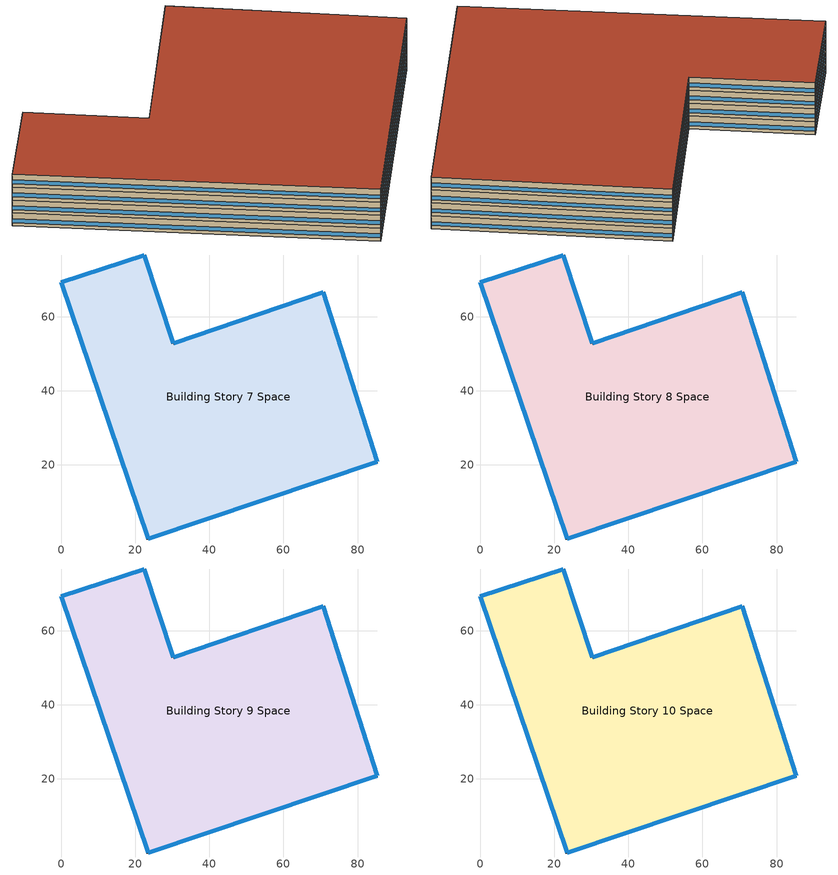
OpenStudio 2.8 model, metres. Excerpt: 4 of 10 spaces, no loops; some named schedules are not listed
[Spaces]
Building Story 7 Space
 floor adiabatic (Typical Interior Floor): 23.47,0 0,69.39 22.4,76.73 30.28,52.85 70.74,66.68 85.29,20.82 z18
 wall outside: 0,69.39 23.47,0 85.29,20.82 70.74,66.68 30.28,52.85 22.4,76.73 0,69.39 z18:21
 window: 70.72,66.67 30.3,52.86 / 22.38,76.72 0.02,69.4 / 85.29,20.85 70.75,66.65 / 30.27,52.87 22.41,76.7 / 0.01,69.36 23.46,0.02 / 23.49,0.01 85.27,20.82 z18.76:19.66
 ceiling adiabatic (Typical Interior Ceiling): 85.29,20.82 70.74,66.68 30.28,52.85 22.4,76.73 0,69.39 23.47,0 z21
Building Story 8 Space
 floor adiabatic (Typical Insulated Carpeted 6in Slab Floor): 23.47,0 0,69.39 22.4,76.73 30.28,52.85 70.74,66.68 85.29,20.82 z21
 wall outside: 0,69.39 23.47,0 85.29,20.82 70.74,66.68 30.28,52.85 22.4,76.73 0,69.39 z21:24
 window: 70.72,66.67 30.3,52.86 / 85.29,20.85 70.75,66.65 / 0.01,69.36 23.46,0.02 / 23.49,0.01 85.27,20.82 / 30.27,52.87 22.41,76.7 / 22.38,76.72 0.02,69.4 z21.76:22.66
 ceiling adiabatic (Typical Interior Ceiling): 85.29,20.82 70.74,66.68 30.28,52.85 22.4,76.73 0,69.39 23.47,0 z24
Building Story 9 Space
 floor adiabatic (Typical Insulated Carpeted 6in Slab Floor): 23.47,0 0,69.39 22.4,76.73 30.28,52.85 70.74,66.68 85.29,20.82 z24
 wall outside: 0,69.39 23.47,0 85.29,20.82 70.74,66.68 30.28,52.85 22.4,76.73 0,69.39 z24:27
 window: 0.01,69.36 23.46,0.02 / 23.49,0.01 85.27,20.82 / 85.29,20.85 70.75,66.65 / 22.38,76.72 0.02,69.4 / 30.27,52.87 22.41,76.7 / 70.72,66.67 30.3,52.86 z24.76:25.66
 ceiling adiabatic (Typical Interior Ceiling): 85.29,20.82 70.74,66.68 30.28,52.85 22.4,76.73 0,69.39 23.47,0 z27
Building Story 10 Space
 floor adiabatic (Typical Insulated Carpeted 6in Slab Floor): 23.47,0 0,69.39 22.4,76.73 30.28,52.85 70.74,66.68 85.29,20.82 z27
 wall outside: 0,69.39 23.47,0 85.29,20.82 70.74,66.68 30.28,52.85 22.4,76.73 0,69.39 z27:30
 window: 22.38,76.72 0.02,69.4 / 85.29,20.85 70.75,66.65 / 0.01,69.36 23.46,0.02 / 30.27,52.87 22.41,76.7 / 70.72,66.67 30.3,52.86 / 23.49,0.01 85.27,20.82 z27.76:28.66
 roof outside: 85.29,20.82 70.74,66.68 30.28,52.85 22.4,76.73 0,69.39 23.47,0 z30
[Site]
Buffalo Niagara Intl Ap_NY_USA: Latitude {deg}=42.8153; Longitude {deg}=-78.8508; Time Zone {hr}=-5; Elevation {m}=215; Terrain=City
[Site:WaterMainsTemperature]
Calculation Method=Correlation; Annual Average Outdoor Air Temperature {C}=8.96667; Maximum Difference In Monthly Average Outdoor Air Temperatures {deltaC}=26.2
[SizingPeriod:DesignDay] Barometric Pressure {Pa}=98769; Sky Clearness=0; Rain Indicator=0; Snow Indicator=0; Day of Month=21; Daylight Saving Time Indicator=0; Humidity Indicating Type=Wetbulb; Dry-Bulb Temperature Range Modifier Type=DefaultMultipliers
Name | Maximum Dry-Bulb Temperature {C} | Daily Dry-Bulb Temperature Range {deltaC} | Humidity Indicating Conditions at Maximum Dry-Bulb | Wind Speed {m/s} | Wind Direction {deg} | Month | Day Type | Solar Model Indicator | ASHRAE Taub | ASHRAE Taud
Buffalo Niagara Intl Ap Ann Htg 99.6% Condns DB | -16.3 | 0 | -16.3 | 5.1 | 270 | 1 | WinterDesignDay | ASHRAEClearSky
Buffalo Niagara Intl Ap Ann Clg .4% Condns DB=>MWB | 30.3 | 9.3 | 21.8 | 5.7 | 240 | 7 | SummerDesignDay | ASHRAETau | 0.462 | 2.001
Buffalo Niagara Intl Ap Ann Clg .4% Condns WB=>MDB | 27.8 | 9.3 | 23.8 | 5.7 | 240 | 7 | SummerDesignDay | ASHRAETau | 0.462 | 2.001
[ClimateZones]
Climate Zone Institution Name 1=ASHRAE; Climate Zone Document Name 1=ANSI/ASHRAE Standard 169; Climate Zone Document Year 1=2006; Climate Zone Value 1=6A
[Site:GroundTemperature:BuildingSurface]
19.69, 19.64, 19.84, 20.08, 20.32, 21.37, 21.66, 21.71, 21.65, 20.55, 20.21, 19.87
[Building]
Hospital 1: Nominal Floor to Floor Height {m}=3; Default Construction Set=Res 90.1-2004 - Outpatient - ASHRAE 169-2013-6A; Standards Number of Stories=10; Standards Number of Above Ground Stories=10; Standards Building Type=Outpatient
[DefaultConstructionSet]
Res 90.1-2004 - Outpatient - ASHRAE 169-2013-6A: Default Exterior Surface Constructions=Default Surface Constructions 1; Default Interior Surface Constructions=Default Surface Constructions 2; Default Ground Contact Surface Constructions=Default Surface Constructions 3; Default Exterior SubSurface Constructions=Default Sub Surface Constructions 1; Default Interior SubSurface Constructions=Default Sub Surface Constructions 2; Interior Partition Construction=Typical Interior Partition
[DefaultSurfaceConstructions]
Name | Floor Construction | Wall Construction | Roof Ceiling Construction
Default Surface Constructions 1 | Typical Insulated Exterior Mass Floor R-11.49 | Typical Insulated Steel Framed Exterior Wall R-11.9 | Typical IEAD Roof R-15.87
Default Surface Constructions 2 | Typical Interior Floor | Typical Interior Wall | Typical Interior Ceiling
Default Surface Constructions 3 | Typical Insulated Carpeted 6in Slab Floor | Typical Insulated Basement Mass Wall
[Construction]
Typical Insulated Exterior Mass Floor R-11.49: Typical Insulation R-8.93, 4 in. Normalweight Concrete Floor, Typical Carpet Pad
Typical Insulated Steel Framed Exterior Wall R-11.9: 25mm Stucco, 5/8 in. Gypsum Board, Typical Insulation R-9.73, 5/8 in. Gypsum Board
Typical IEAD Roof R-15.87: Roof Membrane, Typical Insulation R-14.76, Metal Roof Surface
Typical Interior Floor: 100mm Normalweight concrete floor, CP02 CARPET PAD
Typical Interior Wall: G01 13mm gypsum board, G01 13mm gypsum board
Typical Interior Ceiling: CP02 CARPET PAD, 100mm Normalweight concrete floor
Typical Insulated Carpeted 6in Slab Floor: 6 in. Normalweight Concrete Floor, Typical Carpet Pad
Typical Insulated Basement Mass Wall: 8 in. Concrete Block Basement Wall
U 0.57 SHGC 0.49 Dbl Blue 6mm/6mm Air: BLUE 6MM, AIR 6MM, CLEAR 6MM
Typical Insulated Metal Door R-1.43: F08 Metal surface, Typical Insulation R-0.58
Typical Overhead Door R-2.0: Typical Insulation R-1.15
U 1.17 SHGC 0.49 Simple Glazing Skylight U-1.17 SHGC 0.0: U 1.17 SHGC 0.49 Simple Glazing U-1.17 SHGC 0.0
Typical Interior Window: Clear 3mm
Typical Interior Door; Typical Interior Partition: G05 25mm wood
[Material:NoMass] Roughness=Smooth; Thermal Absorptance=0.9; Solar Absorptance=0.7
Name | Thermal Resistance {m2-K/W} | Visible Absorptance
Typical Insulation R-8.93 | 1.57183 | 0.7
Typical Carpet Pad; CP02 CARPET PAD | 0.21648 | 0.8
Typical Insulation R-9.73 | 1.71283 | 0.7
Typical Insulation R-14.76 | 2.59864 | 0.7
Typical Insulation R-0.58 | 0.101875 | 0.7
Typical Insulation R-1.15 | 0.202527 | 0.7
[Material]
Name | Roughness | Thickness {m} | Conductivity {W/m-K} | Density {kg/m3} | Specific Heat {J/kg-K} | Thermal Absorptance | Solar Absorptance | Visible Absorptance
4 in. Normalweight Concrete Floor | MediumRough | 0.1016 | 2.31 | 2322 | 832 | 0.9 | 0.7 | 0.7
25mm Stucco | Smooth | 0.0254 | 0.72 | 1856 | 840 | 0.9 | 0.7 | 0.7
5/8 in. Gypsum Board | MediumSmooth | 0.0159 | 0.16 | 800 | 1090 | 0.9 | 0.7 | 0.7
Roof Membrane | VeryRough | 0.0095 | 0.16 | 1121.29 | 1460 | 0.9 | 0.7 | 0.7
Metal Roof Surface; F08 Metal surface | Smooth | 0.0008 | 45.28 | 7824 | 500 | 0.9 | 0.7 | 0.7
100mm Normalweight concrete floor | MediumRough | 0.1016 | 2.31045 | 2322 | 832.557 |  | 0 | 0
G01 13mm gypsum board | Smooth | 0.0127 | 0.160031 | 800.001 | 1090.73 | 0.9 | 0.7 | 0.5
6 in. Normalweight Concrete Floor | MediumRough | 0.1524 | 2.31 | 2322 | 832 | 0.9 | 0.7 | 0.7
8 in. Concrete Block Basement Wall | MediumRough | 0.2032 | 1.326 | 1842 | 912 | 0.9 | 0.7 | 0.7
G05 25mm wood | MediumSmooth | 0.0254 | 0.15 | 608 | 1630 | 0.9 | 0.5 | 0.5
[DefaultSubSurfaceConstructions]
Name | Fixed Window Construction | Operable Window Construction | Door Construction | Glass Door Construction | Overhead Door Construction | Skylight Construction | Tubular Daylight Dome Construction | Tubular Daylight Diffuser Construction
Default Sub Surface Constructions 1 | U 0.57 SHGC 0.49 Dbl Blue 6mm/6mm Air | U 0.57 SHGC 0.49 Dbl Blue 6mm/6mm Air | Typical Insulated Metal Door R-1.43 | U 0.57 SHGC 0.49 Dbl Blue 6mm/6mm Air | Typical Overhead Door R-2.0 | U 1.17 SHGC 0.49 Simple Glazing Skylight U-1.17 SHGC 0.0 | Typical Interior Window | Typical Interior Window
Default Sub Surface Constructions 2 | Typical Interior Window | Typical Interior Window | Typical Interior Door
[WindowMaterial:Glazing] Optical Data Type=SpectralAverage; Infrared Transmittance at Normal Incidence=0; Front Side Infrared Hemispherical Emissivity=0.84; Back Side Infrared Hemispherical Emissivity=0.84; Conductivity {W/m-K}=0.9; Dirt Correction Factor for Solar and Visible Transmittance=1; Solar Diffusing=No
Name | Thickness {m} | Solar Transmittance at Normal Incidence | Front Side Solar Reflectance at Normal Incidence | Back Side Solar Reflectance at Normal Incidence | Visible Transmittance at Normal Incidence | Front Side Visible Reflectance at Normal Incidence | Back Side Visible Reflectance at Normal Incidence
BLUE 6MM | 0.006 | 0.48 | 0.05 | 0.05 | 0.57 | 0.06 | 0.06
CLEAR 6MM | 0.006 | 0.775 | 0.071 | 0.071 | 0.881 | 0.08 | 0.08
Clear 3mm | 0.003 | 0.837 | 0.075 | 0.075 | 0.898 | 0.081 | 0.081
[WindowMaterial:Gas]
AIR 6MM: Gas Type=Air; Thickness {m}=0.0063
[WindowMaterial:SimpleGlazingSystem]
U 1.17 SHGC 0.49 Simple Glazing U-1.17 SHGC 0.0: U-Factor {W/m2-K}=6.64357; Solar Heat Gain Coefficient=0.49; Visible Transmittance=0.38
[Lights:Definition] Design Level Calculation Method=Watts/Area; Fraction Radiant=0.7; Fraction Visible=0.2
Name | Watts per Space Floor Area {W/m2}
Outpatient Exam Lights Definition | 16.1459
Outpatient Hall Lights Definition | 10.7639
Outpatient Office Lights Definition | 11.8403
[DesignSpecification:OutdoorAir] Outdoor Air Method=Sum; Outdoor Air Flow per Person {m3/s-person}=0; Outdoor Air Flow Rate {m3/s}=0; Outdoor Air Flow Air Changes per Hour {1/hr}=0
Name | Outdoor Air Flow per Floor Area {m3/s-m2}
Blended OA 5 | 0.00142866
Blended OA 7 | 0.00048278
Blended OA 8; Blended OA 9 | 0.000254
[DefaultScheduleSet]
Story Mid5 Blended Space Type Schedule Set; Story Mid7 Blended Space Type Schedule Set; Story Mid8 Blended Space Type Schedule Set; Story Top Blended Space Type Schedule Set
[People:Definition] Number of People Calculation Method=People/Area; Fraction Radiant=0.3
Name | People per Space Floor Area {person/m2}
Outpatient Exam People Definition | 0.215493
Outpatient Office People Definition | 0.0538196
[ElectricEquipment:Definition] Design Level Calculation Method=Watts/Area; Fraction Radiant=0.5
Name | Watts per Space Floor Area {W/m2}
Outpatient Exam Elec Equip Definition; Outpatient Office Elec Equip Definition | 11.8403
Outpatient Hall Elec Equip Definition | 4.30556
[SpaceInfiltration:DesignFlowRate] Schedule=Always On Discrete; Design Flow Rate Calculation Method=Flow/ExteriorArea; Constant Term Coefficient=0; Temperature Term Coefficient=0; Velocity Term Coefficient=0.224; Velocity Squared Term Coefficient=0
Name | Space or SpaceType | Flow per Exterior Surface Area {m3/s-m2}
Outpatient Exam A  - Story Mid5 Infiltration; Outpatient Exam C  - Story Mid5 Infiltration | Story Mid5 Blended Space Type | 0.000347738
Outpatient Exam A end_a - Story Mid5 Infiltration; Outpatient Exam C end_a - Story Mid5 Infiltration; Outpatient Office A end_b - Story Mid5 Infiltration; Outpatient Office C end_b - Story Mid5 Infiltration | Story Mid5 Blended Space Type | 3.15898e-05
Outpatient Exam B end_a - Story Mid5 Infiltration; Outpatient Office B end_b - Story Mid5 Infiltration | Story Mid5 Blended Space Type | 7.98485e-05
Outpatient Hall A  - Story Mid7 Infiltration; Outpatient Hall C  - Story Mid7 Infiltration | Story Mid7 Blended Space Type | 2.40384e-05
Outpatient Hall A  - Story Mid8 Infiltration; Outpatient Hall C  - Story Mid8 Infiltration | Story Mid8 Blended Space Type | 0.000369588
Outpatient Hall A  - Story Top Infiltration; Outpatient Hall C  - Story Top Infiltration | Story Top Blended Space Type | 7.18878e-05
Outpatient Hall A end_a - Story Mid8 Infiltration; Outpatient Hall A end_b - Story Mid8 Infiltration; Outpatient Hall C end_a - Story Mid8 Infiltration; Outpatient Hall C end_b - Story Mid8 Infiltration | Story Mid8 Blended Space Type | 3.15898e-05
Outpatient Hall A end_a - Story Top Infiltration; Outpatient Hall A end_b - Story Top Infiltration; Outpatient Hall C end_a - Story Top Infiltration; Outpatient Hall C end_b - Story Top Infiltration | Story Top Blended Space Type | 6.14447e-06
Outpatient Hall A end_b - Story Mid7 Infiltration; Outpatient Hall C end_b - Story Mid7 Infiltration; Outpatient Office A end_a - Story Mid7 Infiltration; Outpatient Office C end_a - Story Mid7 Infiltration | Story Mid7 Blended Space Type | 3.15898e-05
Outpatient Hall B end_a - Story Mid8 Infiltration; Outpatient Hall B end_b - Story Mid8 Infiltration | Story Mid8 Blended Space Type | 7.98485e-05
Outpatient Hall B end_a - Story Top Infiltration; Outpatient Hall B end_b - Story Top Infiltration | Story Top Blended Space Type | 1.55312e-05
Outpatient Hall B end_b - Story Mid7 Infiltration; Outpatient Office B end_a - Story Mid7 Infiltration | Story Mid7 Blended Space Type | 7.98485e-05
Outpatient Office A  - Story Mid5 Infiltration; Outpatient Office C  - Story Mid5 Infiltration | Story Mid5 Blended Space Type | 2.18497e-05
Outpatient Office A  - Story Mid7 Infiltration; Outpatient Office C  - Story Mid7 Infiltration | Story Mid7 Blended Space Type | 0.00034555
[ElectricEquipment] Schedule=OutPatientHealthCare BLDG_EQUIP_SCH_BASE
Name | Electric Equipment Definition | Space or SpaceType | Multiplier
Outpatient Office Elec Equip 1 | Outpatient Office Elec Equip Definition | Story Mid5 Blended Space Type | 0.0938352
Outpatient Exam Elec Equip 2 | Outpatient Exam Elec Equip Definition | Story Mid5 Blended Space Type | 0.906165
Outpatient Hall Elec Equip 1 | Outpatient Hall Elec Equip Definition | Story Mid7 Blended Space Type | 0.0992908
Outpatient Office Elec Equip 3 | Outpatient Office Elec Equip Definition | Story Mid7 Blended Space Type | 0.900709
Outpatient Hall Elec Equip 2 | Outpatient Hall Elec Equip Definition | Story Mid8 Blended Space Type | 1
Outpatient Hall Elec Equip 3 | Outpatient Hall Elec Equip Definition | Story Top Blended Space Type | 1
[Exterior:Lights:Definition]
Name | Design Level {W}
Parking Areas and Drives Def (W/ft^2) | 0.15
Building Facades Def (W/ft^2) | 0.2
Main Entries Def (W/ft) | 30
Other Doors Def (W/ft) | 20
[Exterior:Lights] Control Option=AstronomicalClock
Name | Exterior Lights Definition | Schedule | Multiplier
Parking Areas and Drives | Parking Areas and Drives Def (W/ft^2) | Always On Discrete | 816480
Building Facades | Building Facades Def (W/ft^2) | Schedule Ruleset 1 | 9736.36
Main Entries | Main Entries Def (W/ft) | Always On Discrete | 32.256
Other Doors | Other Doors Def (W/ft) | Always On Discrete | 83.7043
[ThermostatSetpoint:DualSetpoint] Heating Setpoint Temperature Schedule=OutPatientHealthCare HTGSETP_SCH_YES_OPTIMUM; Cooling Setpoint Temperature Schedule=OutPatientHealthCare CLGSETP_SCH_NO_SETBACK
Story Mid5 Blended Space Type Thermostat; Story Mid7 Blended Space Type Thermostat; Story Mid8 Blended Space Type Thermostat; Story Top Blended Space Type Thermostat
[People] Number of People Schedule=OutPatientHealthCare BLDG_OCC_SCH; Activity Level Schedule=OutPatientHealthCare ACTIVITY_SCH; Work Efficiency Schedule=Work Efficiency Schedule; Clothing Insulation Schedule=Clothing Schedule; Air Velocity Schedule=Air Velocity Schedule
Name | People Definition | Space or SpaceType | Multiplier
Outpatient Office People 1 | Outpatient Office People Definition | Story Mid5 Blended Space Type | 0.0938352
Outpatient Exam People 2 | Outpatient Exam People Definition | Story Mid5 Blended Space Type | 0.906165
Outpatient Office People 3 | Outpatient Office People Definition | Story Mid7 Blended Space Type | 0.900709
[Lights] Fraction Replaceable=1
Name | Lights Definition | Space or SpaceType | Schedule | Multiplier
Outpatient Office Lights 1 | Outpatient Office Lights Definition | Story Mid5 Blended Space Type | OutPatientHealthCare BLDG_LIGHT_OFFICE_SCH | 0.0938352
Outpatient Exam Lights 2 | Outpatient Exam Lights Definition | Story Mid5 Blended Space Type | OutPatientHealthCare BLDG_LIGHT_EXAM_SCH | 0.906165
Outpatient Hall Lights 1 | Outpatient Hall Lights Definition | Story Mid7 Blended Space Type | OutPatientHealthCare BLDG_LIGHT_CORRIDOR_SCH | 0.0992908
Outpatient Office Lights 3 | Outpatient Office Lights Definition | Story Mid7 Blended Space Type | OutPatientHealthCare BLDG_LIGHT_OFFICE_SCH | 0.900709
Outpatient Hall Lights 2 | Outpatient Hall Lights Definition | Story Mid8 Blended Space Type | OutPatientHealthCare BLDG_LIGHT_CORRIDOR_SCH | 1
Outpatient Hall Lights 3 | Outpatient Hall Lights Definition | Story Top Blended Space Type | OutPatientHealthCare BLDG_LIGHT_CORRIDOR_SCH | 1
[SpaceType] Standards Building Type=Outpatient
Name | Default Schedule Set | Design Specification Outdoor Air Object | Standards Space Type
Story Mid5 Blended Space Type | Story Mid5 Blended Space Type Schedule Set | Blended OA 5 | Exam
Story Mid7 Blended Space Type | Story Mid7 Blended Space Type Schedule Set | Blended OA 7 | Office
Story Mid8 Blended Space Type | Story Mid8 Blended Space Type Schedule Set | Blended OA 8 | Hall
Story Top Blended Space Type | Story Top Blended Space Type Schedule Set | Blended OA 9 | Hall
[Space]
Name | Space Type | Building Story | Thermal Zone
Building Story 7 Space | Story Mid7 Blended Space Type | Building Story 7 | Building Story 7 ThermalZone
Building Story 8 Space | Story Mid5 Blended Space Type | Building Story 8 | Building Story 8 ThermalZone
Building Story 9 Space | Story Mid8 Blended Space Type | Building Story 9 | Building Story 9 ThermalZone
Building Story 10 Space | Story Top Blended Space Type | Building Story 10 | Building Story 10 ThermalZone
[BuildingStory]
Building Story 7; Building Story 8; Building Story 9; Building Story 10
[ThermalZone] Use Ideal Air Loads=No
Name | Thermostat
Building Story 7 ThermalZone | Story Mid7 Blended Space Type Thermostat
Building Story 8 ThermalZone | Story Mid5 Blended Space Type Thermostat
Building Story 9 ThermalZone | Story Mid8 Blended Space Type Thermostat
Building Story 10 ThermalZone | Story Top Blended Space Type Thermostat
[AvailabilityManager:NightCycle] Control Type=CycleOnAny; Thermostat Tolerance {deltaC}=1; Cycling Run Time {s}=1800
Availability Manager Night Cycle 1; Availability Manager Night Cycle 2; Availability Manager Night Cycle 3; Availability Manager Night Cycle 4; Availability Manager Night Cycle 5; Availability Manager Night Cycle 6; Availability Manager Night Cycle 7; Availability Manager Night Cycle 8; Availability Manager Night Cycle 9; Availability Manager Night Cycle 10
[EnergyManagementSystem:Sensor] Output Variable or Output Meter Index Key=Environment; Output Variable or Output Meter=Site Outdoor Air Drybulb Temperature
OAT; OAT_1; OAT_2; OAT_3; OAT_4; OAT_5; OAT_6; OAT_7; OAT_8; OAT_9
[EnergyManagementSystem:Actuator] Actuated Component Type=Schedule:Year; Actuated Component Control Type=Schedule Value
Name | Actuated Component
SYS1ZoneVAVHtgSch0; SYS1ZoneVAV1HtgSch0; SYS1ZoneVAV2HtgSch0; SYS1ZoneVAV3HtgSch0; SYS1ZoneVAV4HtgSch0; SYS1ZoneVAV5HtgSch0; SYS1ZoneVAV6HtgSch0; SYS1ZoneVAV7HtgSch0; SYS1ZoneVAV8HtgSch0; SYS1ZoneVAV9HtgSch0 | OutPatientHealthCare HTGSETP_SCH_YES_OPTIMUM
SYS1ZoneVAVClgSch0; SYS1ZoneVAV1ClgSch0; SYS1ZoneVAV2ClgSch0; SYS1ZoneVAV3ClgSch0; SYS1ZoneVAV4ClgSch0; SYS1ZoneVAV5ClgSch0; SYS1ZoneVAV6ClgSch0; SYS1ZoneVAV7ClgSch0; SYS1ZoneVAV8ClgSch0; SYS1ZoneVAV9ClgSch0 | OutPatientHealthCare CLGSETP_SCH_NO_SETBACK
[EnergyManagementSystem:Program]
SYS1ZoneVAVOptimumStartProg0: IF DaylightSavings==0 && DayOfWeek>1 && Hour==5 && OAT<23.9 && OAT>1.7; SET SYS1ZoneVAVClgSch0 = 29.4; SET SYS1ZoneVAVHtgSch0 = 15.6; ELSEIF DaylightSavings==0 && DayOfWeek==1 && Hour==7 && OAT<23.9 && OAT>1.7; SET SYS1ZoneVAVClgSch0 = 29.4; SET SYS1ZoneVAVHtgSch0 = 15.6; ELSEIF DaylightSavings==1 && DayOfWeek>1 && Hour==4 && OAT<23.9 && OAT>1.7; SET SYS1ZoneVAVClgSch0 = 29.4; SET SYS1ZoneVAVHtgSch0 = 15.6; ELSEIF DaylightSavings==1 && DayOfWeek==1 && Hour==6 && OAT<23.9 && OAT>1.7; SET SYS1ZoneVAVClgSch0 = 29.4; SET SYS1ZoneVAVHtgSch0 = 15.6; ELSE; SET SYS1ZoneVAVClgSch0 = NULL; SET SYS1ZoneVAVHtgSch0 = NULL; ENDIF
SYS1ZoneVAV1OptimumStartProg0: IF DaylightSavings==0 && DayOfWeek>1 && Hour==5 && OAT_1<23.9 && OAT_1>1.7; SET SYS1ZoneVAV1ClgSch0 = 29.4; SET SYS1ZoneVAV1HtgSch0 = 15.6; ELSEIF DaylightSavings==0 && DayOfWeek==1 && Hour==7 && OAT_1<23.9 && OAT_1>1.7; SET SYS1ZoneVAV1ClgSch0 = 29.4; SET SYS1ZoneVAV1HtgSch0 = 15.6; ELSEIF DaylightSavings==1 && DayOfWeek>1 && Hour==4 && OAT_1<23.9 && OAT_1>1.7; SET SYS1ZoneVAV1ClgSch0 = 29.4; SET SYS1ZoneVAV1HtgSch0 = 15.6; ELSEIF DaylightSavings==1 && DayOfWeek==1 && Hour==6 && OAT_1<23.9 && OAT_1>1.7; SET SYS1ZoneVAV1ClgSch0 = 29.4; SET SYS1ZoneVAV1HtgSch0 = 15.6; ELSE; SET SYS1ZoneVAV1ClgSch0 = NULL; SET SYS1ZoneVAV1HtgSch0 = NULL; ENDIF
SYS1ZoneVAV2OptimumStartProg0: IF DaylightSavings==0 && DayOfWeek>1 && Hour==5 && OAT_2<23.9 && OAT_2>1.7; SET SYS1ZoneVAV2ClgSch0 = 29.4; SET SYS1ZoneVAV2HtgSch0 = 15.6; ELSEIF DaylightSavings==0 && DayOfWeek==1 && Hour==7 && OAT_2<23.9 && OAT_2>1.7; SET SYS1ZoneVAV2ClgSch0 = 29.4; SET SYS1ZoneVAV2HtgSch0 = 15.6; ELSEIF DaylightSavings==1 && DayOfWeek>1 && Hour==4 && OAT_2<23.9 && OAT_2>1.7; SET SYS1ZoneVAV2ClgSch0 = 29.4; SET SYS1ZoneVAV2HtgSch0 = 15.6; ELSEIF DaylightSavings==1 && DayOfWeek==1 && Hour==6 && OAT_2<23.9 && OAT_2>1.7; SET SYS1ZoneVAV2ClgSch0 = 29.4; SET SYS1ZoneVAV2HtgSch0 = 15.6; ELSE; SET SYS1ZoneVAV2ClgSch0 = NULL; SET SYS1ZoneVAV2HtgSch0 = NULL; ENDIF
SYS1ZoneVAV3OptimumStartProg0: IF DaylightSavings==0 && DayOfWeek>1 && Hour==5 && OAT_3<23.9 && OAT_3>1.7; SET SYS1ZoneVAV3ClgSch0 = 29.4; SET SYS1ZoneVAV3HtgSch0 = 15.6; ELSEIF DaylightSavings==0 && DayOfWeek==1 && Hour==7 && OAT_3<23.9 && OAT_3>1.7; SET SYS1ZoneVAV3ClgSch0 = 29.4; SET SYS1ZoneVAV3HtgSch0 = 15.6; ELSEIF DaylightSavings==1 && DayOfWeek>1 && Hour==4 && OAT_3<23.9 && OAT_3>1.7; SET SYS1ZoneVAV3ClgSch0 = 29.4; SET SYS1ZoneVAV3HtgSch0 = 15.6; ELSEIF DaylightSavings==1 && DayOfWeek==1 && Hour==6 && OAT_3<23.9 && OAT_3>1.7; SET SYS1ZoneVAV3ClgSch0 = 29.4; SET SYS1ZoneVAV3HtgSch0 = 15.6; ELSE; SET SYS1ZoneVAV3ClgSch0 = NULL; SET SYS1ZoneVAV3HtgSch0 = NULL; ENDIF
SYS1ZoneVAV4OptimumStartProg0: IF DaylightSavings==0 && DayOfWeek>1 && Hour==5 && OAT_4<23.9 && OAT_4>1.7; SET SYS1ZoneVAV4ClgSch0 = 29.4; SET SYS1ZoneVAV4HtgSch0 = 15.6; ELSEIF DaylightSavings==0 && DayOfWeek==1 && Hour==7 && OAT_4<23.9 && OAT_4>1.7; SET SYS1ZoneVAV4ClgSch0 = 29.4; SET SYS1ZoneVAV4HtgSch0 = 15.6; ELSEIF DaylightSavings==1 && DayOfWeek>1 && Hour==4 && OAT_4<23.9 && OAT_4>1.7; SET SYS1ZoneVAV4ClgSch0 = 29.4; SET SYS1ZoneVAV4HtgSch0 = 15.6; ELSEIF DaylightSavings==1 && DayOfWeek==1 && Hour==6 && OAT_4<23.9 && OAT_4>1.7; SET SYS1ZoneVAV4ClgSch0 = 29.4; SET SYS1ZoneVAV4HtgSch0 = 15.6; ELSE; SET SYS1ZoneVAV4ClgSch0 = NULL; SET SYS1ZoneVAV4HtgSch0 = NULL; ENDIF
